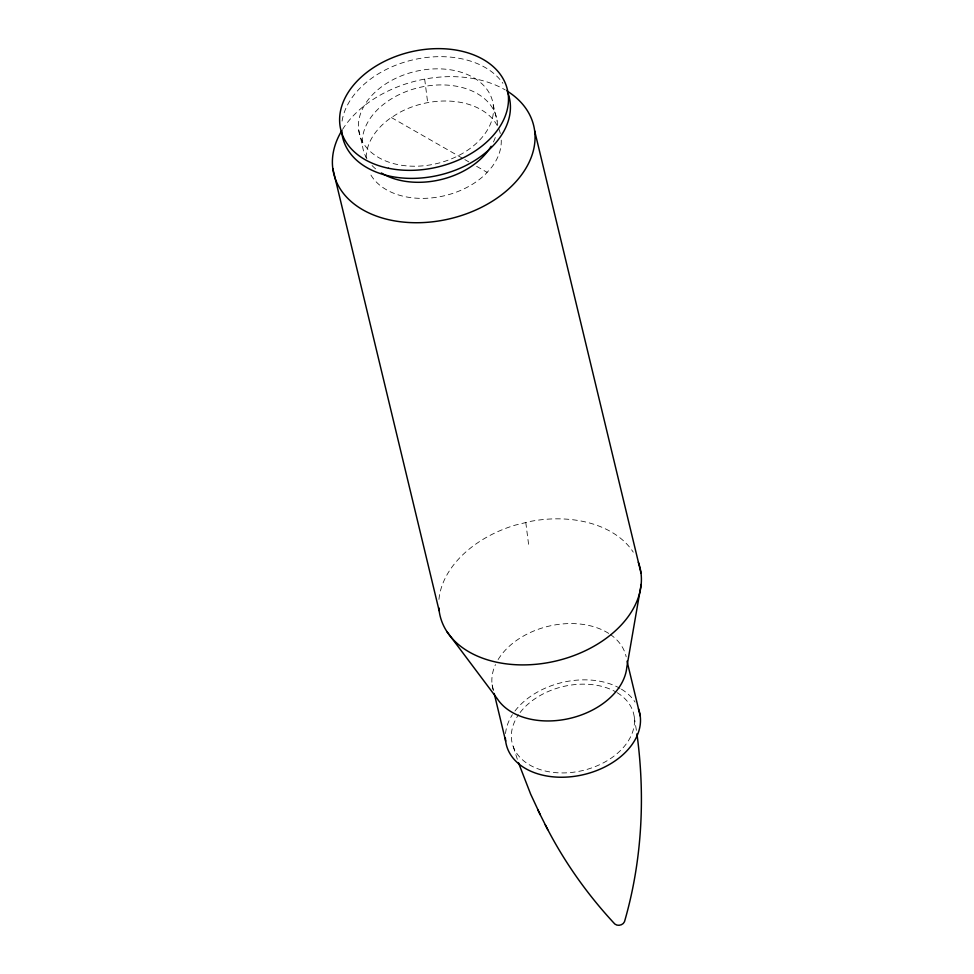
<?xml version="1.0" encoding="UTF-8"?>
<svg xmlns="http://www.w3.org/2000/svg" width="974" height="974" viewBox="0 0 974 974"><rect width="100%" height="100%" fill="white"/><g stroke="black" fill="none" stroke-linecap="round" stroke-linejoin="round"><path stroke-width="0.73" stroke-dasharray="4.87 3.65" d="M391.438 117.574L463.527 158.847M464.829 159.602L468.762 161.854M476.627 166.347L487.11 172.349M513.213 746.534L517.998 761.291M493.27 104.997A68.545 47.3 -13.5 0 1 397.562 164.545A68.545 47.3 -13.5 0 1 387.116 83.034A68.545 47.3 -13.5 0 1 493.27 104.997L497.142 121.068M358.7 130.053L362.559 146.137M492.113 684.795L493.501 690.566M634.269 717.12L636.716 732.436M525.79 522.551L528.809 546.085M424.676 79.101L427.683 102.623M501.245 140.134A68.545 47.3 -13.5 0 1 491.7 167.211L485.563 174.102A68.545 47.3 -13.5 0 1 420.731 198.367A68.545 47.3 -13.5 0 1 369.365 172.179M366.163 157.727A68.545 47.3 -13.5 0 1 389.283 118.974L397.794 113.447A68.545 47.3 -13.5 0 1 500.49 134.217M366.918 158.774A68.545 47.3 -13.5 0 1 418.564 87.672A68.545 47.3 -13.5 0 1 497.361 127.07M495.291 137.492A68.545 47.3 -13.5 0 1 492.54 143.799M375.623 168.879A68.545 47.3 -13.5 0 1 370.838 164.192M342.544 129.445A102.818 70.944 -13.5 0 1 505.226 89.912M438.957 599.4A102.818 70.944 -13.5 0 1 515.343 525.096L531.025 521.285A102.818 70.944 -13.5 0 1 633.258 552.173M493.404 690.603A68.545 47.3 -13.5 0 1 495.474 664.572M498.116 659.593A68.545 47.3 -13.5 0 1 609.115 633.672M610.296 634.464A68.545 47.3 -13.5 0 1 626.172 656.805M505.53 733.556A68.545 47.3 -13.5 0 1 512.409 714.636M514.954 711.02A68.545 47.3 -13.5 0 1 620.182 688.448M621.436 689.19A68.545 47.3 -13.5 0 1 635.072 702.084M617.151 692.672A62.482 43.112 -13.5 0 1 620.194 750.796A62.482 43.112 -13.5 0 1 538.598 769.07A62.482 43.112 -13.5 0 1 518.497 714.758M520.079 712.566A62.482 43.112 -13.5 0 1 616.006 692.003M342.069 121.08A85.688 59.122 -13.5 0 1 412.806 59.889A85.688 59.122 -13.5 0 1 502.888 83.314"/><path stroke-width="1.46" d="M641.172 584.339L626.806 667.251A68.545 47.3 -13.5 0 1 570.691 718.191A68.545 47.3 -13.5 0 1 497.264 698.723L446.871 631.566M545.257 824.747C563.581 860.931 587.2 894.388 614.862 924.046C617.76 926.493 623.056 925.215 624.492 921.696C642.146 860.906 645.409 796.428 636.935 733.836M518.436 762.63L530.66 794.163L540.302 814.812M537.66 809.577L547.705 829.605M534.653 130.881L641.002 573.065M627.037 661.176L640.222 716.012M494.195 693.451L505.652 741.08M332.791 168.49L439.128 610.674M491.139 146.283A68.545 47.3 -13.5 0 1 381.345 172.958M507.685 91.41A102.818 70.944 -13.5 0 1 511.861 185.937A102.818 70.944 -13.5 0 1 379.702 217.214A102.818 70.944 -13.5 0 1 341.789 130.674M638.335 562.254A102.818 70.944 -13.5 0 1 555.034 661.224A102.818 70.944 -13.5 0 1 438.86 607.886M638.457 708.804A68.545 47.3 -13.5 0 1 582.123 774.963A68.545 47.3 -13.5 0 1 505.396 738.097M506.87 90.387A85.688 59.122 -13.5 0 1 440.09 174.943A85.688 59.122 -13.5 0 1 341.618 130.54M388.516 168.258A85.688 59.122 -13.5 0 0 508.16 93.821A85.688 59.122 -13.5 0 0 375.465 66.378A85.688 59.122 -13.5 0 0 388.516 168.258"/></g></svg>
